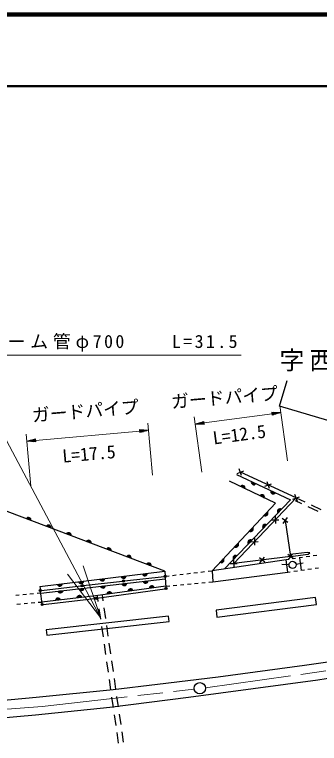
# Model space of a CAD drawing. Units: millimetres, scale not verified. Extents: x 40000 to 680000, y 20000 to 380000.
# Drawn here: x 442328 to 485010, y 277956 to 380000 of the extents above; entities that cross this region are included whole.
import ezdxf
from ezdxf.enums import TextEntityAlignment as Align

# ---------------------------------------------------------------- set-up
doc = ezdxf.new("R2010")
doc.units = ezdxf.units.MM
doc.header["$LTSCALE"] = 1000
doc.linetypes.add('CHAIN', pattern=[18.5, 12, -1.5, 3.5, -1.5])
for name, color, linetype, lineweight in [('M-BGD', 7, 'Continuous', 25), ('M-BMK', 2, 'CHAIN', 13), ('M-BMK-SRVR', 3, 'Continuous', 25), ('M-STR-HTXT', 7, 'Continuous', 13), ('M-STR-STRD', 7, 'Continuous', 25), ('M-TTL', 2, 'Continuous', 140), ('M-TTL-LINE', 7, 'Continuous', 50)]:
    doc.layers.add(name, color=color, linetype=linetype, lineweight=lineweight)
doc.layers.add('M-BGD-TXT', color=7, linetype='Continuous')
doc.styles.add('ＭＳ ゴシック', font='')
doc.styles.get('ＭＳ ゴシック').set_extended_font_data('MS Gothic')

# ---------------------------------------------------------------- blocks, each defined once
blk = doc.blocks.new('open_arrow')
at = {"color": 0, "linetype": 'Continuous', "lineweight": -2}
blk.add_lwpolyline([(7.5, 1.25), (0, 0), (7.5, -1.25)], dxfattribs=at)

msp = doc.modelspace()

# ---------------------------------------------------------------- linework, layer by layer
at = {"layer": 'M-BGD'}
for p, q in [((479418, 325167), (480495, 328782)), ((490946, 321734), (479418, 325167)), ((474115, 315468), (473771, 316407)), ((473474, 315765), (474412, 316110)), ((477383, 313956), (478322, 314300)), ((478025, 313659), (477680, 314597)), ((481293, 312146), (482232, 312491)), ((481935, 311849), (481590, 312788)), ((481763, 312318), (482949, 311765)), ((463359, 302067), (436453, 312251)), ((481593, 311954), (482501, 311530)), ((483856, 311343), (485215, 310709)), ((483408, 311108), (484767, 310474)), ((478343, 309254), (479343, 309276)), ((478832, 309765), (478854, 308765)), ((480602, 308873), (479795, 309463)), ((480494, 309572), (479903, 308765)), ((475424, 306200), (476424, 306223)), ((475913, 306711), (475935, 305712)), ((481374, 303810), (480587, 304428)), ((480672, 303725), (481289, 304512)), ((483648, 304135), (483153, 304065)), ((484638, 304275), (484143, 304205)), ((472505, 303147), (473504, 303169)), ((472993, 303658), (473016, 302658)), ((477386, 303330), (476599, 303947)), ((476684, 303245), (477301, 304032)), ((480677, 303714), (480370, 303670)), ((481667, 303854), (481172, 303784)), ((481745, 303055), (482725, 303256)), ((482658, 303994), (482162, 303924)), ((482230, 303934), (482445, 302205)), ((445873, 299923), (463359, 302067)), ((463359, 302067), (463409, 301353)), ((469421, 302071), (469972, 302137)), ((480755, 302965), (479755, 302985)), ((481424, 302057), (481919, 302129)), ((482414, 302200), (482909, 302272)), ((483403, 302344), (483898, 302415)), ((484393, 302487), (484888, 302559)), ((457735, 300707), (463260, 301336)), ((463409, 301353), (463960, 301419)), ((463419, 301204), (463518, 299787)), ((464456, 301478), (464953, 301538)), ((465449, 301597), (465946, 301656)), ((466442, 301715), (466939, 301775)), ((467435, 301834), (467932, 301893)), ((468428, 301952), (468925, 302012)), ((480592, 301937), (480929, 301985)), ((445982, 299014), (463433, 301004)), ((451913, 300043), (457437, 300673)), ((463504, 299988), (464051, 300038)), ((464549, 300084), (465047, 300130)), ((465545, 300175), (466043, 300221)), ((466541, 300267), (467039, 300313)), ((467536, 300359), (468034, 300404)), ((468532, 300450), (469030, 300496)), ((469528, 300542), (470075, 300592)), ((445982, 299014), (445476, 298962)), ((445873, 299923), (445942, 299362)), ((446174, 297555), (445963, 299214)), ((446091, 299379), (451615, 300009)), ((453834, 298296), (463380, 299617)), ((442990, 298702), (442492, 298650)), ((443984, 298806), (443487, 298754)), ((444979, 298910), (444482, 298858)), ((446342, 297423), (453536, 298258)), ((454045, 297810), (453923, 298662)), ((454738, 297910), (454616, 298762)), ((442661, 297474), (443160, 297514)), ((443658, 297554), (444157, 297594)), ((444655, 297633), (445153, 297673)), ((445652, 297713), (446149, 297753)), ((454401, 295335), (454188, 296820)), ((455094, 295435), (454881, 296920)), ((454757, 292861), (454544, 294346)), ((455450, 292960), (455236, 294445)), ((455113, 290386), (454899, 291871)), ((455806, 290486), (455592, 291971)), ((455469, 287912), (455255, 289396)), ((456162, 288011), (455948, 289496)), ((455825, 285437), (455611, 286922)), ((456518, 285537), (456304, 287022)), ((456181, 282963), (455967, 284447)), ((456874, 283062), (456660, 284547)), ((456537, 280488), (456323, 281973)), ((457229, 280588), (457016, 282072)), ((456892, 278014), (456679, 279498)), ((457585, 278113), (457372, 279598))]:
    msp.add_line(p, q, dxfattribs=at)
for points in [[(473384, 315622), (480938, 312048), (471733, 302396)], [(480199, 309168), (480981, 304119), (473005, 303158), (481763, 312318), (473943, 315938)], [(469972, 302137), (478847, 311571), (472398, 314662)], [(480981, 304119), (483427, 304459), (483685, 304632), (483290, 304687), (480933, 304429)], [(463504, 299988), (453641, 298623), (446149, 297753)]]:
    msp.add_lwpolyline(points, dxfattribs=at)
msp.add_lwpolyline([(469972, 302137), (470075, 300592), (480592, 301937), (480370, 303670)], close=True, dxfattribs=at)
for centre, radius in [((481255, 302955), 500), ((463409, 301353), 150), ((463409, 301353), 150), ((463409, 301353), 120), ((463409, 301353), 120), ((463409, 301353), 100), ((463409, 301353), 100), ((463409, 301353), 100), ((463409, 301353), 100), ((463409, 301353), 100), ((463409, 301353), 100), ((463409, 301353), 100), ((463409, 301353), 100), ((451764, 300026), 150), ((451764, 300026), 120), ((451764, 300026), 100), ((451764, 300026), 100), ((451764, 300026), 100), ((451764, 300026), 100), ((457586, 300690), 150), ((457586, 300690), 120), ((457586, 300690), 100), ((457586, 300690), 100), ((457586, 300690), 100), ((457586, 300690), 100), ((445942, 299362), 150), ((445944, 299362), 150), ((445942, 299362), 120), ((445944, 299362), 120), ((445942, 299362), 100), ((445942, 299362), 100), ((445942, 299362), 100), ((445942, 299362), 100), ((445944, 299362), 100), ((445944, 299362), 100), ((445944, 299362), 100), ((445944, 299362), 100), ((463529, 299638), 150), ((463529, 299638), 150), ((463529, 299638), 120), ((463529, 299638), 120), ((463529, 299638), 100), ((463529, 299638), 100), ((463529, 299638), 100), ((463529, 299638), 100), ((463529, 299638), 100), ((463529, 299638), 100), ((463529, 299638), 100), ((463529, 299638), 100), ((453685, 298276), 150), ((453685, 298276), 120), ((453685, 298276), 100), ((453685, 298276), 100), ((453685, 298276), 100), ((453685, 298276), 100), ((446193, 297406), 150), ((446193, 297406), 150), ((446193, 297406), 120), ((446193, 297406), 120), ((446193, 297406), 100), ((446193, 297406), 100), ((446193, 297406), 100), ((446193, 297406), 100), ((446193, 297406), 100), ((446193, 297406), 100), ((446193, 297406), 100), ((446193, 297406), 100)]:
    msp.add_circle(centre, radius, dxfattribs=at)
for centre, radius, start, end in [((475828, 314525), 354, 163.47634, 325.88152), ((475828, 314525), 283, 165.70038, 323.65748), ((475828, 314525), 212, 169.44671, 319.91116), ((475828, 314525), 142, 177.15844, 312.19943), ((475828, 314525), 100, 187.4761, 301.88176), ((475828, 314525), 100, 187.4761, 301.88176), ((474246, 313716), 354, 343.1872, 145.59238), ((474246, 313716), 283, 345.41124, 143.36834), ((474246, 313716), 212, 349.15757, 139.62201), ((474246, 313716), 142, 356.8693, 131.91028), ((474246, 313716), 100, 7.18696, 121.59262), ((474246, 313716), 100, 7.18696, 121.59262), ((478540, 313242), 354, 163.47634, 325.88152), ((478540, 313242), 283, 165.70038, 323.65748), ((478540, 313242), 212, 169.44671, 319.91116), ((476951, 312419), 354, 343.1872, 145.59238), ((476951, 312419), 283, 345.41124, 143.36834), ((476951, 312419), 212, 349.15757, 139.62201), ((476951, 312419), 142, 356.8693, 131.91028), ((476951, 312419), 100, 7.18696, 121.59262), ((476951, 312419), 100, 7.18696, 121.59262), ((478540, 313242), 142, 177.15844, 312.19943), ((478540, 313242), 100, 187.4761, 301.88176), ((478540, 313242), 100, 187.4761, 301.88176), ((477453, 310169), 354, 235.54826, 37.95344), ((477453, 310169), 283, 237.7723, 35.7294), ((477453, 310169), 212, 241.51863, 31.98308), ((477453, 310169), 142, 249.23036, 24.27135), ((479480, 310441), 354, 55.15541, 217.56059), ((479480, 310441), 283, 57.37945, 215.33655), ((479480, 310441), 212, 61.12578, 211.59023), ((479480, 310441), 142, 68.83751, 203.8785), ((479480, 310441), 100, 79.15517, 193.56084), ((479480, 310441), 100, 79.15517, 193.56084), ((444275, 309232), 354, 348.06653, 150.47171), ((444275, 309232), 283, 350.29057, 148.24767), ((444275, 309232), 212, 354.0369, 144.50134), ((444275, 309232), 142, 1.74863, 136.78961), ((444275, 309232), 100, 12.06629, 126.47195), ((444275, 309232), 100, 12.06629, 126.47195), ((477453, 310169), 100, 259.54802, 13.95369), ((477453, 310169), 100, 259.54802, 13.95369), ((447081, 308170), 354, 348.06653, 150.47171), ((447081, 308170), 283, 350.29057, 148.24767), ((447081, 308170), 212, 354.0369, 144.50134), ((447081, 308170), 142, 1.74863, 136.78961), ((447081, 308170), 100, 12.06629, 126.47195), ((447081, 308170), 100, 12.06629, 126.47195), ((475398, 307984), 354, 235.54826, 37.95344), ((477410, 308270), 354, 55.15541, 217.56059), ((477410, 308270), 283, 57.37945, 215.33655), ((477410, 308270), 212, 61.12578, 211.59023), ((477410, 308270), 142, 68.83751, 203.8785), ((477410, 308270), 100, 79.15517, 193.56084), ((477410, 308270), 100, 79.15517, 193.56084), ((449887, 307108), 354, 348.06653, 150.47171), ((449887, 307108), 283, 350.29057, 148.24767), ((449887, 307108), 212, 354.0369, 144.50134), ((449887, 307108), 142, 1.74863, 136.78961), ((449887, 307108), 100, 12.06629, 126.47195), ((449887, 307108), 100, 12.06629, 126.47195), ((475398, 307984), 283, 237.7723, 35.7294), ((475398, 307984), 212, 241.51863, 31.98308), ((475398, 307984), 142, 249.23036, 24.27135), ((475398, 307984), 100, 259.54802, 13.95369), ((475398, 307984), 100, 259.54802, 13.95369), ((452693, 306046), 354, 348.06653, 150.47171), ((452693, 306046), 283, 350.29057, 148.24767), ((452693, 306046), 212, 354.0369, 144.50134), ((452693, 306046), 142, 1.74863, 136.78961), ((452693, 306046), 100, 12.06629, 126.47195), ((452693, 306046), 100, 12.06629, 126.47195), ((475339, 306099), 354, 55.15541, 217.56059), ((475339, 306099), 283, 57.37945, 215.33655), ((475339, 306099), 212, 61.12578, 211.59023), ((475339, 306099), 142, 68.83751, 203.8785), ((475339, 306099), 100, 79.15517, 193.56084), ((475339, 306099), 100, 79.15517, 193.56084), ((455498, 304984), 354, 348.06653, 150.47171), ((455498, 304984), 283, 350.29057, 148.24767), ((455498, 304984), 212, 354.0369, 144.50134), ((455498, 304984), 142, 1.74863, 136.78961), ((473342, 305798), 354, 235.54826, 37.95344), ((473342, 305798), 283, 237.7723, 35.7294), ((473342, 305798), 212, 241.51863, 31.98308), ((473342, 305798), 142, 249.23036, 24.27135), ((473342, 305798), 100, 259.54802, 13.95369), ((473342, 305798), 100, 259.54802, 13.95369), ((455498, 304984), 100, 12.06629, 126.47195), ((455498, 304984), 100, 12.06629, 126.47195), ((458304, 303922), 354, 348.06653, 150.47171), ((458304, 303922), 283, 350.29057, 148.24767), ((458304, 303922), 212, 354.0369, 144.50134), ((473269, 303928), 354, 55.15541, 217.56059), ((473269, 303928), 283, 57.37945, 215.33655), ((473269, 303928), 212, 61.12578, 211.59023), ((458304, 303922), 142, 1.74863, 136.78961), ((458304, 303922), 100, 12.06629, 126.47195), ((458304, 303922), 100, 12.06629, 126.47195), ((461110, 302861), 354, 348.06653, 150.47171), ((461110, 302861), 283, 350.29057, 148.24767), ((461110, 302861), 212, 354.0369, 144.50134), ((471287, 303613), 354, 235.54826, 37.95344), ((471287, 303613), 283, 237.7723, 35.7294), ((471287, 303613), 212, 241.51863, 31.98308), ((471287, 303613), 142, 249.23036, 24.27135), ((471287, 303613), 100, 259.54802, 13.95369), ((471287, 303613), 100, 259.54802, 13.95369), ((473269, 303928), 142, 68.83751, 203.8785), ((473269, 303928), 100, 79.15517, 193.56084), ((473269, 303928), 100, 79.15517, 193.56084), ((461110, 302861), 142, 1.74863, 136.78961), ((461110, 302861), 100, 12.06629, 126.47195), ((461110, 302861), 100, 12.06629, 126.47195), ((454609, 301049), 354, 195.78886, 358.19403), ((457587, 301414), 354, 195.78886, 358.19403), ((457587, 301414), 283, 198.01289, 355.97), ((457587, 301414), 212, 201.75922, 352.22367), ((457587, 301414), 142, 209.47095, 344.51194), ((457587, 301414), 100, 219.78861, 334.19428), ((457587, 301414), 100, 219.78861, 334.19428), ((460565, 301779), 354, 195.78886, 358.19403), ((460565, 301779), 283, 198.01289, 355.97), ((460565, 301779), 212, 201.75922, 352.22367), ((460565, 301779), 142, 209.47095, 344.51194), ((460565, 301779), 100, 219.78861, 334.19428), ((460565, 301779), 100, 219.78861, 334.19428), ((448654, 300318), 354, 195.78886, 358.19403), ((448654, 300318), 283, 198.01289, 355.97), ((448654, 300318), 212, 201.75922, 352.22367), ((448654, 300318), 142, 209.47095, 344.51194), ((448654, 300318), 100, 219.78861, 334.19428), ((448654, 300318), 100, 219.78861, 334.19428), ((451632, 300684), 354, 195.78886, 358.19403), ((451632, 300684), 283, 198.01289, 355.97), ((451632, 300684), 212, 201.75922, 352.22367), ((451632, 300684), 142, 209.47095, 344.51194), ((451632, 300684), 100, 219.78861, 334.19428), ((451632, 300684), 100, 219.78861, 334.19428), ((454609, 301049), 283, 198.01289, 355.97), ((454701, 300063), 354, 195.30105, 357.70623), ((454609, 301049), 212, 201.75922, 352.22367), ((454701, 300063), 283, 197.52509, 355.48219), ((454609, 301049), 142, 209.47095, 344.51194), ((454701, 300063), 212, 201.27142, 351.73587), ((454609, 301049), 100, 219.78861, 334.19428), ((454609, 301049), 100, 219.78861, 334.19428), ((454701, 300063), 142, 208.98315, 344.02414), ((454701, 300063), 100, 219.30081, 333.70647), ((454701, 300063), 100, 219.30081, 333.70647), ((457682, 300403), 354, 195.30105, 357.70623), ((457682, 300403), 283, 197.52509, 355.48219), ((457682, 300403), 212, 201.27142, 351.73587), ((457682, 300403), 142, 208.98315, 344.02414), ((457682, 300403), 100, 219.30081, 333.70647), ((457682, 300403), 100, 219.30081, 333.70647), ((460663, 300742), 354, 195.30105, 357.70623), ((460663, 300742), 283, 197.52509, 355.48219), ((460663, 300742), 212, 201.27142, 351.73587), ((460663, 300742), 142, 208.98315, 344.02414), ((460663, 300742), 100, 219.30081, 333.70647), ((460663, 300742), 100, 219.30081, 333.70647), ((461552, 299663), 354, 16.67511, 179.08029), ((448740, 299383), 354, 195.30105, 357.70623), ((448740, 299383), 283, 197.52509, 355.48219), ((448740, 299383), 212, 201.27142, 351.73587), ((448740, 299383), 142, 208.98315, 344.02414), ((448740, 299383), 100, 219.30081, 333.70647), ((448740, 299383), 100, 219.30081, 333.70647), ((451721, 299723), 354, 195.30105, 357.70623), ((451721, 299723), 283, 197.52509, 355.48219), ((451721, 299723), 212, 201.27142, 351.73587), ((451721, 299723), 142, 208.98315, 344.02414), ((451721, 299723), 100, 219.30081, 333.70647), ((451721, 299723), 100, 219.30081, 333.70647), ((455608, 298840), 354, 16.67511, 179.08029), ((455608, 298840), 283, 18.89915, 176.85625), ((455608, 298840), 212, 22.64548, 173.10992), ((458580, 299252), 354, 16.67511, 179.08029), ((458580, 299252), 283, 18.89915, 176.85625), ((458580, 299252), 212, 22.64548, 173.10992), ((458580, 299252), 142, 30.35721, 165.39819), ((458580, 299252), 100, 40.67487, 155.08053), ((458580, 299252), 100, 40.67487, 155.08053), ((461552, 299663), 283, 18.89915, 176.85625), ((461552, 299663), 212, 22.64548, 173.10992), ((461552, 299663), 142, 30.35721, 165.39819), ((461552, 299663), 100, 40.67487, 155.08053), ((461552, 299663), 100, 40.67487, 155.08053), ((448411, 297961), 354, 15.42058, 177.82576), ((448411, 297961), 283, 17.64462, 175.60172), ((448411, 297961), 212, 21.39094, 171.85539), ((448411, 297961), 142, 29.10267, 164.14366), ((448411, 297961), 100, 39.42034, 153.826), ((448411, 297961), 100, 39.42034, 153.826), ((451391, 298307), 354, 15.42058, 177.82576), ((451391, 298307), 283, 17.64462, 175.60172), ((451391, 298307), 212, 21.39094, 171.85539), ((451391, 298307), 142, 29.10267, 164.14366), ((451391, 298307), 100, 39.42034, 153.826), ((451391, 298307), 100, 39.42034, 153.826), ((455608, 298840), 142, 30.35721, 165.39819), ((455608, 298840), 100, 40.67487, 155.08053), ((455608, 298840), 100, 40.67487, 155.08053)]:
    msp.add_arc(centre, radius, start, end, dxfattribs=at)
at = {"layer": 'M-BMK'}
for points in [[(469063, 285717), (494546, 289319), (502735, 290675), (530809, 295583), (554891, 300031), (566214, 302152)], [(385908, 279418), (391313, 279668), (418153, 281108), (439658, 282632), (446177, 283140), (467473, 285557)]]:
    msp.add_lwpolyline(points, dxfattribs=at)
at = {"layer": 'M-BMK-SRVR'}
msp.add_circle((468264, 285677), 800, dxfattribs=at)
at = {"layer": 'M-STR-HTXT'}
for p, q in [((480524, 317539), (479485, 325271)), ((468532, 315927), (467493, 323660)), ((468865, 322835), (478380, 324114)), ((479619, 324280), (478352, 324320)), ((478352, 324320), (478407, 323907)), ((478605, 324312), (478357, 324279)), ((478363, 324237), (478859, 324304)), ((479112, 324296), (478369, 324196)), ((478374, 324155), (479365, 324288)), ((479619, 324280), (478380, 324114)), ((478385, 324072), (479376, 324205)), ((479134, 324131), (478391, 324031)), ((478396, 323990), (478892, 324056)), ((478650, 323982), (478402, 323948)), ((479619, 324280), (478407, 323907)), ((461654, 315504), (461004, 322787)), ((467626, 322669), (468837, 323042)), ((467626, 322669), (468865, 322835)), ((467626, 322669), (468893, 322629)), ((468859, 322876), (467868, 322743)), ((468870, 322794), (467879, 322661)), ((468110, 322818), (468854, 322918)), ((468133, 322653), (468876, 322752)), ((468848, 322959), (468353, 322892)), ((468881, 322711), (468386, 322645)), ((468595, 322967), (468843, 323000)), ((468639, 322637), (468887, 322670)), ((468893, 322629), (468837, 323042)), ((445279, 320379), (459848, 321680)), ((461093, 321791), (459829, 321887)), ((459829, 321887), (459866, 321472)), ((460082, 321868), (459833, 321846)), ((459837, 321804), (460335, 321849)), ((460587, 321829), (459840, 321763)), ((459844, 321721), (460840, 321810)), ((461093, 321791), (459848, 321680)), ((459851, 321638), (460847, 321727)), ((460602, 321663), (459855, 321597)), ((459859, 321555), (460357, 321600)), ((460112, 321536), (459863, 321514)), ((461093, 321791), (459866, 321472)), ((444596, 313981), (443945, 321264)), ((444034, 320268), (445261, 320586)), ((445276, 320420), (444280, 320332)), ((444525, 320395), (445272, 320462)), ((445268, 320503), (444770, 320459)), ((445015, 320523), (445264, 320545)), ((445298, 320171), (445261, 320586)), ((444034, 320268), (445279, 320379)), ((444034, 320268), (445298, 320171)), ((445283, 320337), (444287, 320249)), ((444540, 320229), (445287, 320296)), ((445290, 320254), (444792, 320210)), ((445045, 320191), (445294, 320213))]:
    msp.add_line(p, q, dxfattribs=at)
msp.add_lwpolyline([(454362, 295607), (434810, 332324), (474060, 332324)], dxfattribs=at)
at = {"layer": 'M-STR-STRD'}
for points in [[(456126, 285498), (462349, 286272), (470815, 287288), (482923, 288897), (494014, 290506), (505444, 292284), (516197, 294062), (536601, 297618), (537533, 297956), (554635, 300412), (562763, 301512), (565981, 302105), (566150, 302190)], [(310421, 279374), (323665, 278652), (334079, 278144), (371671, 277806), (379375, 277975), (401050, 278991), (409940, 279584), (427974, 280515), (436864, 281192), (445246, 281954), (455660, 283055), (466667, 284410), (484785, 286865), (502311, 289659), (516112, 292030), (529659, 294485), (566827, 301597)], [(371078, 280346), (379799, 280515), (387503, 280854), (421624, 282632), (435763, 283563), (445331, 284410), (456126, 285498)]]:
    msp.add_lwpolyline(points, dxfattribs=at)
for points in [[(470666, 295620), (484608, 297409), (484483, 298385), (470541, 296596)], [(446834, 293105), (463982, 295029), (463897, 295789), (446748, 293865)]]:
    msp.add_lwpolyline(points, close=True, dxfattribs=at)
at = {"layer": 'M-TTL'}
msp.add_line((680000, 380000), (40000, 380000), dxfattribs=at)
at = {"layer": 'M-TTL-LINE'}
msp.add_line((40000, 370000), (680000, 370000), dxfattribs=at)

# ---------------------------------------------------------------- block references
at = {"layer": 'M-STR-HTXT', "xscale": 1000, "yscale": 1000, "rotation": 118}
msp.add_blockref('open_arrow', (454362, 295607), dxfattribs=at)

# ---------------------------------------------------------------- texts
at = {"layer": 'M-BGD-TXT', "insert": (485711, 330039), "char_height": 2566, "attachment_point": 8, "style": 'ＭＳ ゴシック'}
msp.add_mtext('\\T1.2;字西村', dxfattribs=at)
at = {"layer": 'M-STR-HTXT', "style": 'ＭＳ ゴシック'}
for s, rotation, p in [('ガードパイプ', 4.676, (471846, 324936)), ('ガードパイプ', 4.676, (452351, 323043)), ('L=12.5', 7.653, (473988, 319755)), ('L=17.5', 5.102, (452868, 317044))]:
    msp.add_text(s, height=1833, rotation=rotation, dxfattribs=at).set_placement(p, align=Align.BOTTOM_CENTER)
at = {"layer": 'M-STR-HTXT', "insert": (454435, 332824), "char_height": 1833, "attachment_point": 8, "style": 'ＭＳ ゴシック'}
msp.add_mtext('\\T1.27;ヒューム管φ700\u3000\u3000L=31.5', dxfattribs=at)

doc.saveas('drawing.dxf')
